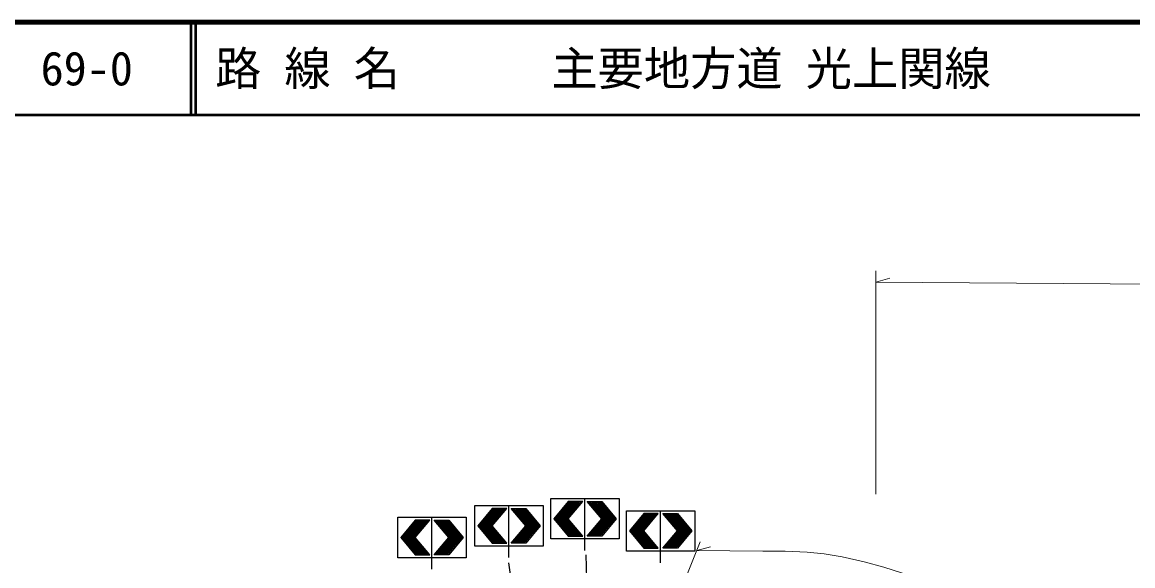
# Model space of a CAD drawing. Units: millimetres, scale not verified. Extents: x 40000 to 680000, y 20000 to 380000.
# Drawn here: x 159531 to 279587, y 321224 to 380000 of the extents above; entities that cross this region are included whole.
import ezdxf
from ezdxf.enums import TextEntityAlignment as Align

# ---------------------------------------------------------------- set-up
doc = ezdxf.new("R2010")
doc.units = ezdxf.units.MM
doc.header["$LTSCALE"] = 1000
for name, color, linetype, lineweight in [('M-STR-HTXT', 7, 'Continuous', 13), ('M-STR-STRC', 7, 'Continuous', 25), ('M-TTL', 2, 'Continuous', 140), ('M-TTL-LINE', 7, 'Continuous', 50)]:
    doc.layers.add(name, color=color, linetype=linetype, lineweight=lineweight)
doc.layers.add('M-TTL-TXT', color=7, linetype='Continuous')
doc.styles.add('ＭＳ ゴシック', font='')
doc.styles.get('ＭＳ ゴシック').set_extended_font_data('MS Gothic')

msp = doc.modelspace()

# ---------------------------------------------------------------- linework, layer by layer
at = {"layer": 'M-STR-HTXT'}
for p, q in [((251812, 353107), (251812, 328970)), ((251812, 351907), (253315, 352315)), ((251812, 351907), (410678, 350651)), ((232821, 323816), (227376, 310242)), ((232443, 322874), (233948, 323276)), ((232443, 322874), (239597, 322789))]:
    msp.add_line(p, q, dxfattribs=at)
msp.add_lwpolyline([(239597, 322789), (242000, 322794), (244396, 322698), (246208, 322504), (248183, 322178), (250532, 321659), (252680, 321080), (254586, 320473), (256450, 319773), (258102, 319050), (259885, 318143), (261297, 317307), (262957, 316192), (265601, 314246), (268434, 312027), (270430, 310353), (272651, 308337), (275843, 305100), (279147, 301895), (280327, 300820)], dxfattribs=at)
at = {"layer": 'M-STR-STRC'}
for p, q in [((216681, 324129), (216681, 328504)), ((216681, 328504), (224056, 328504)), ((218556, 328191), (216994, 326316)), ((218198, 327761), (218979, 326824)), ((218282, 327863), (219064, 326925)), ((218367, 327964), (219148, 327027)), ((218452, 328066), (219233, 327128)), ((218536, 328167), (219318, 327230)), ((218556, 326316), (220119, 328191)), ((220119, 328191), (218556, 328191)), ((218686, 328191), (219402, 327331)), ((218855, 328191), (219487, 327433)), ((219024, 328191), (219571, 327534)), ((219193, 328191), (219656, 327636)), ((219363, 328191), (219741, 327738)), ((219532, 328191), (219825, 327839)), ((219701, 328191), (219910, 327941)), ((219870, 328191), (219994, 328042)), ((220040, 328191), (220079, 328144)), ((220369, 322879), (220369, 328504)), ((222181, 326316), (220619, 328191)), ((220619, 328191), (222181, 328191)), ((220678, 328120), (220737, 328191)), ((220762, 328018), (220906, 328191)), ((220847, 327917), (221075, 328191)), ((220932, 327815), (221245, 328191)), ((221016, 327714), (221414, 328191)), ((221101, 327612), (221583, 328191)), ((221185, 327511), (221752, 328191)), ((221270, 327409), (221922, 328191)), ((221355, 327308), (222091, 328191)), ((221439, 327206), (222221, 328144)), ((221524, 327105), (222305, 328042)), ((221609, 327003), (222390, 327941)), ((221693, 326902), (222474, 327839)), ((222181, 328191), (223744, 326316)), ((224056, 328504), (224056, 324129)), ((208464, 323362), (208464, 327737)), ((208464, 327737), (215839, 327737)), ((210339, 327424), (208777, 325549)), ((209643, 326588), (210424, 325651)), ((209727, 326690), (210509, 325752)), ((209812, 326791), (210593, 325854)), ((209897, 326893), (210678, 325955)), ((209981, 326995), (210762, 326057)), ((210066, 327096), (210847, 326159)), ((210150, 327198), (210932, 326260)), ((210235, 327299), (211016, 326362)), ((210320, 327401), (211101, 326463)), ((210339, 325549), (211902, 327424)), ((211902, 327424), (210339, 327424)), ((210469, 327424), (211185, 326565)), ((210638, 327424), (211270, 326666)), ((210807, 327424), (211355, 326768)), ((210977, 327424), (211439, 326869)), ((211146, 327424), (211524, 326971)), ((211315, 327424), (211608, 327072)), ((211484, 327424), (211693, 327174)), ((211654, 327424), (211778, 327275)), ((211823, 327424), (211862, 327377)), ((212152, 322112), (212152, 327737)), ((213964, 325549), (212402, 327424)), ((212402, 327424), (213964, 327424)), ((212461, 327353), (212520, 327424)), ((212546, 327252), (212690, 327424)), ((212630, 327150), (212859, 327424)), ((212715, 327049), (213028, 327424)), ((212799, 326947), (213197, 327424)), ((212884, 326846), (213366, 327424)), ((212969, 326744), (213536, 327424)), ((213053, 326643), (213705, 327424)), ((213138, 326541), (213874, 327424)), ((213223, 326439), (214004, 327377)), ((213307, 326338), (214088, 327275)), ((213392, 326236), (214173, 327174)), ((213476, 326135), (214258, 327072)), ((213561, 326033), (214342, 326971)), ((213646, 325932), (214427, 326869)), ((213730, 325830), (214511, 326768)), ((213815, 325729), (214596, 326666)), ((213899, 325627), (214681, 326565)), ((213964, 327424), (215527, 325549)), ((215839, 327737), (215839, 323362)), ((217267, 326644), (219103, 324441)), ((217352, 326746), (219272, 324441)), ((217436, 326847), (219442, 324441)), ((217521, 326949), (219611, 324441)), ((217606, 327051), (219780, 324441)), ((217690, 327152), (219949, 324441)), ((217775, 327254), (218556, 326316)), ((217859, 327355), (218641, 326418)), ((217944, 327457), (218725, 326519)), ((218029, 327558), (218810, 326621)), ((218113, 327660), (218894, 326722)), ((220658, 324441), (222982, 327230)), ((220827, 324441), (223067, 327128)), ((220996, 324441), (223151, 327027)), ((221166, 324441), (223236, 326925)), ((221335, 324441), (223320, 326824)), ((221504, 324441), (223405, 326722)), ((221673, 324441), (223490, 326621)), ((221778, 326800), (222559, 327738)), ((221862, 326699), (222644, 327636)), ((221947, 326597), (222728, 327534)), ((222032, 326495), (222813, 327433)), ((222116, 326394), (222897, 327331)), ((224853, 322804), (224853, 327179)), ((224853, 327179), (232228, 327179)), ((226728, 326866), (225166, 324991)), ((226539, 326639), (227321, 325702)), ((226624, 326741), (227405, 325803)), ((226709, 326842), (227490, 325905)), ((226728, 324991), (228291, 326866)), ((228291, 326866), (226728, 326866)), ((226858, 326866), (227574, 326006)), ((227027, 326866), (227659, 326108)), ((227197, 326866), (227744, 326210)), ((227366, 326866), (227828, 326311)), ((227535, 326866), (227913, 326413)), ((227704, 326866), (227998, 326514)), ((227873, 326866), (228082, 326616)), ((228043, 326866), (228167, 326717)), ((228212, 326866), (228251, 326819)), ((228541, 321554), (228541, 327179)), ((230353, 324991), (228791, 326866)), ((228791, 326866), (230353, 326866)), ((228850, 326795), (228909, 326866)), ((228935, 326693), (229079, 326866)), ((229019, 326592), (229248, 326866)), ((229104, 326490), (229417, 326866)), ((229189, 326389), (229586, 326866)), ((229273, 326287), (229755, 326866)), ((229358, 326186), (229925, 326866)), ((229442, 326084), (230094, 326866)), ((229527, 325983), (230263, 326866)), ((229612, 325881), (230393, 326819)), ((229696, 325780), (230477, 326717)), ((229781, 325678), (230562, 326616)), ((230353, 326866), (231916, 324991)), ((232228, 327179), (232228, 322804)), ((200140, 322097), (200140, 326472)), ((200140, 326472), (207515, 326472)), ((202015, 326159), (200453, 324284)), ((201403, 325425), (202185, 324487)), ((201488, 325526), (202269, 324589)), ((201573, 325628), (202354, 324690)), ((201657, 325729), (202438, 324792)), ((201742, 325831), (202523, 324894)), ((201826, 325933), (202608, 324995)), ((201911, 326034), (202692, 325097)), ((201996, 326136), (202777, 325198)), ((202015, 324284), (203578, 326159)), ((203578, 326159), (202015, 326159)), ((202145, 326159), (202861, 325300)), ((202314, 326159), (202946, 325401)), ((202484, 326159), (203031, 325503)), ((202653, 326159), (203115, 325604)), ((202822, 326159), (203200, 325706)), ((202991, 326159), (203285, 325807)), ((203160, 326159), (203369, 325909)), ((203330, 326159), (203454, 326010)), ((203499, 326159), (203538, 326112)), ((203828, 320847), (203828, 326472)), ((205640, 324284), (204078, 326159)), ((204078, 326159), (205640, 326159)), ((204137, 326088), (204196, 326159)), ((204222, 325987), (204366, 326159)), ((204306, 325885), (204535, 326159)), ((204391, 325784), (204704, 326159)), ((204476, 325682), (204873, 326159)), ((204560, 325581), (205042, 326159)), ((204645, 325479), (205212, 326159)), ((204729, 325377), (205381, 326159)), ((204814, 325276), (205550, 326159)), ((204899, 325174), (205680, 326112)), ((204983, 325073), (205764, 326010)), ((205068, 324971), (205849, 325909)), ((205152, 324870), (205934, 325807)), ((205237, 324768), (206018, 325706)), ((205322, 324667), (206103, 325604)), ((205406, 324565), (206187, 325503)), ((205491, 324464), (206272, 325401)), ((205640, 326159), (207203, 324284)), ((207515, 326472), (207515, 322097)), ((208777, 325549), (210339, 323674)), ((208797, 325573), (210379, 323674)), ((208881, 325675), (210548, 323674)), ((208966, 325776), (210717, 323674)), ((209050, 325878), (210886, 323674)), ((209135, 325979), (211056, 323674)), ((209220, 326081), (211225, 323674)), ((209304, 326182), (211394, 323674)), ((209389, 326284), (211563, 323674)), ((209473, 326385), (211733, 323674)), ((209558, 326487), (210339, 325549)), ((211902, 323674), (210339, 325549)), ((212402, 323674), (213964, 325549)), ((212441, 323674), (214765, 326463)), ((212611, 323674), (214850, 326362)), ((212780, 323674), (214935, 326260)), ((212949, 323674), (215019, 326159)), ((213118, 323674), (215104, 326057)), ((213287, 323674), (215188, 325955)), ((213457, 323674), (215273, 325854)), ((213626, 323674), (215358, 325752)), ((213795, 323674), (215442, 325651)), ((215527, 325549), (213964, 323674)), ((216994, 326316), (218556, 324441)), ((217013, 326340), (218596, 324441)), ((217098, 326441), (218765, 324441)), ((217183, 326543), (218934, 324441)), ((220119, 324441), (218556, 326316)), ((220619, 324441), (222181, 326316)), ((221843, 324441), (223574, 326519)), ((222012, 324441), (223659, 326418)), ((223744, 326316), (222181, 324441)), ((225524, 325421), (227445, 323116)), ((225609, 325522), (227614, 323116)), ((225693, 325624), (227783, 323116)), ((225778, 325726), (227952, 323116)), ((225863, 325827), (228122, 323116)), ((225947, 325929), (226728, 324991)), ((226032, 326030), (226813, 325093)), ((226116, 326132), (226898, 325194)), ((226201, 326233), (226982, 325296)), ((226286, 326335), (227067, 325397)), ((226370, 326436), (227151, 325499)), ((226455, 326538), (227236, 325600)), ((228830, 323116), (231154, 325905)), ((229000, 323116), (231239, 325803)), ((229169, 323116), (231324, 325702)), ((229338, 323116), (231408, 325600)), ((229507, 323116), (231493, 325499)), ((229676, 323116), (231577, 325397)), ((229865, 325577), (230647, 326514)), ((229950, 325475), (230731, 326413)), ((230035, 325374), (230816, 326311)), ((230119, 325272), (230901, 326210)), ((230204, 325170), (230985, 326108)), ((230288, 325069), (231070, 326006)), ((200453, 324284), (202015, 322409)), ((200473, 324308), (202055, 322409)), ((200557, 324410), (202224, 322409)), ((200642, 324511), (202393, 322409)), ((200726, 324613), (202563, 322409)), ((200811, 324714), (202732, 322409)), ((200896, 324816), (202901, 322409)), ((200980, 324917), (203070, 322409)), ((201065, 325019), (203239, 322409)), ((201149, 325120), (203409, 322409)), ((201234, 325222), (202015, 324284)), ((201319, 325323), (202100, 324386)), ((203578, 322409), (202015, 324284)), ((204078, 322409), (205640, 324284)), ((204117, 322409), (206441, 325198)), ((204287, 322409), (206526, 325097)), ((204456, 322409), (206611, 324995)), ((204625, 322409), (206695, 324894)), ((204794, 322409), (206780, 324792)), ((204963, 322409), (206864, 324690)), ((205133, 322409), (206949, 324589)), ((205302, 322409), (207034, 324487)), ((205471, 322409), (207118, 324386)), ((205575, 324362), (206357, 325300)), ((207203, 324284), (205640, 322409)), ((218556, 324441), (220119, 324441)), ((222181, 324441), (220619, 324441)), ((225166, 324991), (226728, 323116)), ((225186, 325015), (226768, 323116)), ((225270, 325116), (226937, 323116)), ((225355, 325218), (227106, 323116)), ((225439, 325319), (227276, 323116)), ((228291, 323116), (226728, 324991)), ((228791, 323116), (230353, 324991)), ((229846, 323116), (231662, 325296)), ((230015, 323116), (231747, 325194)), ((230184, 323116), (231831, 325093)), ((231916, 324991), (230353, 323116)), ((215839, 323362), (208464, 323362)), ((210339, 323674), (211902, 323674)), ((213964, 323674), (212402, 323674)), ((224056, 324129), (216681, 324129)), ((226728, 323116), (228291, 323116)), ((230353, 323116), (228791, 323116)), ((207515, 322097), (200140, 322097)), ((202015, 322409), (203578, 322409)), ((205640, 322409), (204078, 322409)), ((220455, 322400), (221405, 285359)), ((232228, 322804), (224853, 322804)), ((212112, 321555), (216926, 286609))]:
    msp.add_line(p, q, dxfattribs=at)
at = {"layer": 'M-TTL'}
msp.add_line((680000, 380000), (40000, 380000), dxfattribs=at)
at = {"layer": 'M-TTL-LINE'}
for p, q in [((177750, 380000), (177750, 370000)), ((178250, 380000), (178250, 370000)), ((40000, 370000), (680000, 370000))]:
    msp.add_line(p, q, dxfattribs=at)

# ---------------------------------------------------------------- texts
at = {"layer": 'M-TTL-TXT', "style": 'ＭＳ ゴシック'}
for s, p in [('路 線 名', (180380, 375000)), ('主要地方道 光上関線', (216734, 375000)), ('69-0', (161521, 375000)), ('69-0', (161521, 375000))]:
    msp.add_text(s, height=3666, dxfattribs=at).set_placement(p, align=Align.MIDDLE_LEFT)

doc.saveas('drawing.dxf')
